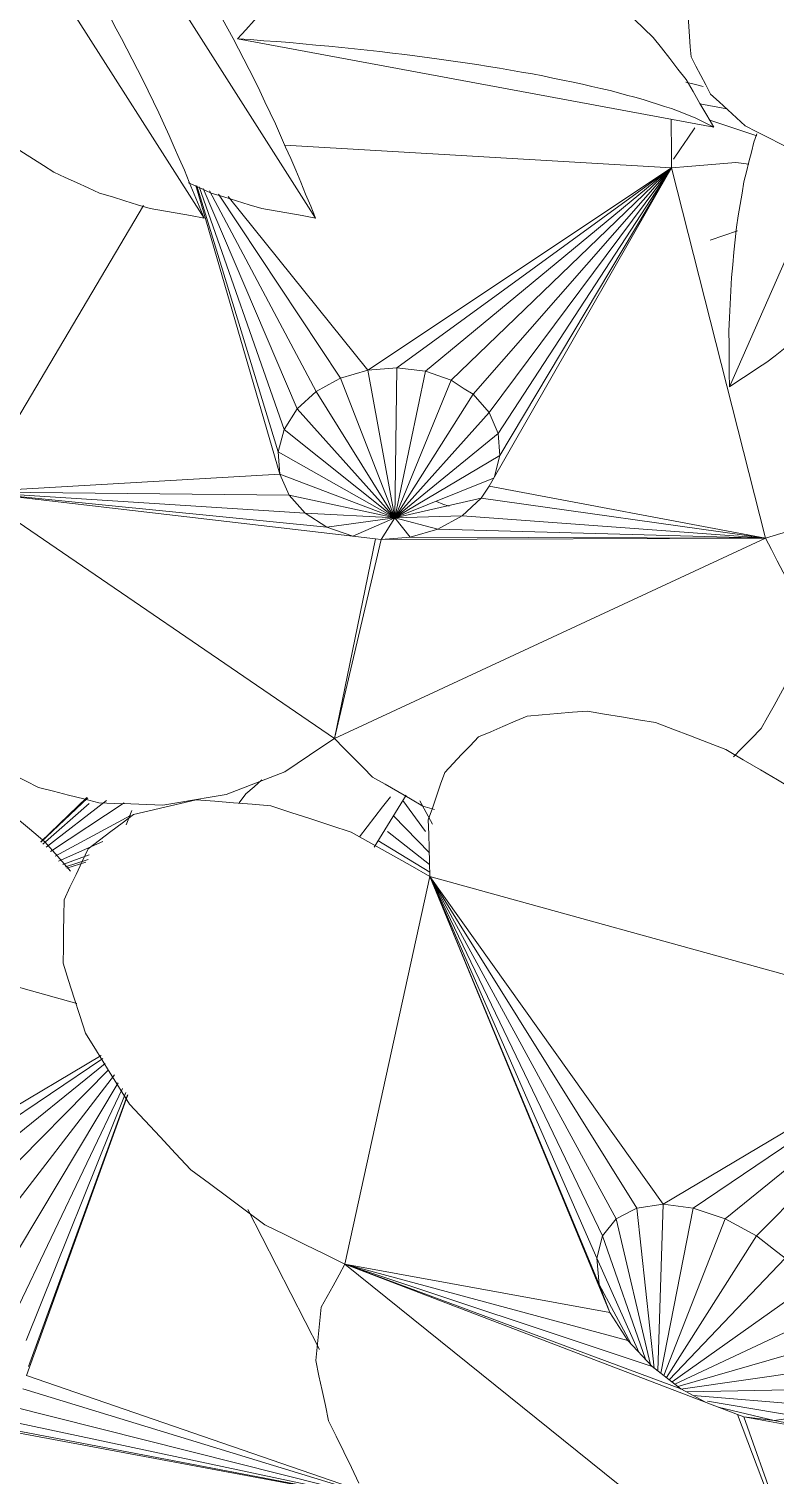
# Model space of a CAD drawing. Header units: metres. Extents: x 10.2 to 20.8, y -0.2 to 6.6.
# Drawn here: x 14.6973 to 14.7536, y 0.8251 to 0.9343 of the extents above; entities that cross this region are included whole.
import ezdxf

# ---------------------------------------------------------------- set-up
doc = ezdxf.new("R2010")
doc.units = ezdxf.units.M
doc.layers.add('Importações nas famílias', color=250, linetype='Continuous', lineweight=5)
doc.layers.add('Vegetação', color=7, linetype='Continuous', lineweight=5)

# ---------------------------------------------------------------- blocks, each defined once
blk = doc.blocks.new('Planta_pergolado_12200 - plantas pergolado_skp_Component_17-V2986-Corte 3')
at = {"layer": 'Importações nas famílias'}
for p, q in [((14.69815, 0.8729), (14.70164, 0.87625)), ((14.69817, 0.87288), (14.7017, 0.87624)), ((14.69831, 0.87274), (14.7018, 0.87582)), ((14.69856, 0.8725), (14.70311, 0.87604)), ((14.69889, 0.87218), (14.70446, 0.87585)), ((14.72722, 0.87368), (14.72551, 0.87604)), ((14.72677, 0.87601), (14.72774, 0.87425)), ((14.69925, 0.87183), (14.70494, 0.8749)), ((14.7275, 0.87209), (14.7248, 0.87488)), ((14.72433, 0.87368), (14.72752, 0.87119)), ((14.6995, 0.87145), (14.70284, 0.87293)), ((14.72362, 0.873), (14.72754, 0.87061)), ((14.69981, 0.87119), (14.7018, 0.87194)), ((14.70002, 0.87101), (14.70174, 0.87158)), ((14.70157, 0.87137), (14.70013, 0.87092))]:
    blk.add_line(p, q, dxfattribs=at)
blk = doc.blocks.new('Planta_pergolado_12200 - plantas pergolado_skp_Component_16-V2987-Corte 3')
blk.add_blockref('Planta_pergolado_12200 - plantas pergolado_skp_Component_17-V2986-Corte 3', (0, 0))
blk = doc.blocks.new('Planta_pergolado_12200 - plantas pergolado_skp_Component_12-V3041-Corte 3')
at = {"layer": 'Importações nas famílias'}
blk.add_line((14.75223, 0.92625), (14.74868, 0.92744), dxfattribs=at)
at = {"layer": 'Importações nas famílias', "flags": 128}
blk.add_lwpolyline([(14.74755, 0.92686), (14.74702, 0.92608), (14.74648, 0.92529), (14.74595, 0.92451)], dxfattribs=at)
blk = doc.blocks.new('Planta_pergolado_12200 - plantas pergolado_skp_Component_17-V3042-Corte 3')
at = {"layer": 'Importações nas famílias'}
blk.add_line((14.70502, 0.87528), (14.7046, 0.8742), dxfattribs=at)
blk = doc.blocks.new('Planta_pergolado_12200 - plantas pergolado_skp_Component_16-V3043-Corte 3')
for name in ['Planta_pergolado_12200 - plantas pergolado_skp_Component_17-V3042-Corte 3', 'Planta_pergolado_12200 - plantas pergolado_skp_Component_12-V3041-Corte 3']:
    blk.add_blockref(name, (0, 0))
blk = doc.blocks.new('Planta_pergolado_12200 - plantas pergolado_skp_-V3049-Corte 3')
blk.add_blockref('Planta_pergolado_12200 - plantas pergolado_skp_Component_16-V3043-Corte 3', (0, 0))
blk = doc.blocks.new('Planta_pergolado_12200 - plantas pergolado_skp_-V3050-Corte 3')
for name in ['Planta_pergolado_12200 - plantas pergolado_skp_-V3049-Corte 3', 'Planta_pergolado_12200 - plantas pergolado_skp_Component_16-V2987-Corte 3']:
    blk.add_blockref(name, (0, 0))
blk = doc.blocks.new('Planta_pergolado_12200 - plantas pergolado_skp_-V3106-Corte 3')
blk.add_blockref('Planta_pergolado_12200 - plantas pergolado_skp_-V3050-Corte 3', (0, 0))
blk = doc.blocks.new('Planta_pergolado_12200 - plantas pergolado_skp_Component_12-V2849-Corte 3')
at = {"layer": 'Importações nas famílias'}
blk.add_line((15.03116, 1.34339), (15.01342, 1.37126), dxfattribs=at)
at = {"layer": 'Importações nas famílias', "flags": 128}
for points in [[(15.01342, 1.37126), (15.01297, 1.37055), (15.01252, 1.36984), (15.01207, 1.36913), (15.01162, 1.36842)], [(15.01457, 1.37072), (15.01428, 1.37086), (15.014, 1.37099), (15.01371, 1.37113), (15.01342, 1.37126)], [(15.01584, 1.3698), (15.01552, 1.37003), (15.01521, 1.37026), (15.01489, 1.37049), (15.01457, 1.37072)], [(15.01721, 1.3685), (15.01686, 1.36882), (15.01652, 1.36915), (15.01618, 1.36947), (15.01584, 1.3698)], [(15.01162, 1.36842), (15.01133, 1.36767), (15.01103, 1.36693), (15.01073, 1.36619), (15.01044, 1.36544)], [(15.01865, 1.36683), (15.01829, 1.36725), (15.01793, 1.36766), (15.01757, 1.36808), (15.01721, 1.3685)], [(15.02017, 1.36482), (15.01979, 1.36532), (15.01941, 1.36583), (15.01903, 1.36633), (15.01865, 1.36683)], [(15.01044, 1.36544), (15.0103, 1.36468), (15.01017, 1.36393), (15.01003, 1.36317), (15.0099, 1.36241)], [(15.02173, 1.36249), (15.02134, 1.36307), (15.02095, 1.36365), (15.02056, 1.36424), (15.02017, 1.36482)], [(15.0099, 1.36241), (15.00993, 1.36166), (15.00996, 1.3609), (15.00999, 1.36015), (15.01002, 1.35939)], [(15.02332, 1.35986), (15.02293, 1.36052), (15.02253, 1.36117), (15.02213, 1.36183), (15.02173, 1.36249)], [(15.02493, 1.35696), (15.02453, 1.35769), (15.02413, 1.35841), (15.02373, 1.35913), (15.02332, 1.35986)], [(15.01002, 1.35939), (15.01021, 1.35866), (15.0104, 1.35792), (15.01059, 1.35719), (15.01078, 1.35645)], [(15.01078, 1.35645), (15.01113, 1.35576), (15.01148, 1.35506), (15.01183, 1.35437), (15.01218, 1.35367)], [(15.02654, 1.35383), (15.02614, 1.35461), (15.02574, 1.3554), (15.02533, 1.35618), (15.02493, 1.35696)], [(15.01218, 1.35367), (15.01269, 1.35303), (15.01319, 1.35239), (15.01369, 1.35174), (15.01419, 1.3511)], [(15.02812, 1.3505), (15.02773, 1.35133), (15.02733, 1.35217), (15.02693, 1.353), (15.02654, 1.35383)], [(15.01419, 1.3511), (15.01483, 1.35053), (15.01547, 1.34996), (15.01611, 1.34939), (15.01675, 1.34881)], [(15.02967, 1.34701), (15.02928, 1.34788), (15.02889, 1.34875), (15.02851, 1.34963), (15.02812, 1.3505)], [(15.01675, 1.34881), (15.01751, 1.34833), (15.01827, 1.34784), (15.01903, 1.34735), (15.0198, 1.34686)], [(15.0198, 1.34686), (15.02067, 1.34646), (15.02153, 1.34607), (15.0224, 1.34567), (15.02327, 1.34528)], [(15.03116, 1.34339), (15.03078, 1.34429), (15.03041, 1.3452), (15.03004, 1.3461), (15.02967, 1.34701)], [(15.02327, 1.34528), (15.02423, 1.34499), (15.02518, 1.34469), (15.02613, 1.3444), (15.02709, 1.34411)], [(15.02709, 1.34411), (15.0281, 1.34393), (15.02912, 1.34375), (15.03014, 1.34357), (15.03116, 1.34339)]]:
    blk.add_lwpolyline(points, dxfattribs=at)
blk = doc.blocks.new('Planta_pergolado_12200 - plantas pergolado_skp_Component_16-V3115-Corte 3')
blk.add_blockref('Planta_pergolado_12200 - plantas pergolado_skp_Component_12-V2849-Corte 3', (-0.32067, -0.42334))
blk = doc.blocks.new('Planta_pergolado_12200 - plantas pergolado_skp_Component_12-V2860-Corte 3')
at = {"layer": 'Importações nas famílias'}
blk.add_line((15.03958, 1.34339), (15.02184, 1.37126), dxfattribs=at)
at = {"layer": 'Importações nas famílias', "flags": 128}
for points in [[(15.02184, 1.37126), (15.02139, 1.37055), (15.02094, 1.36984), (15.02049, 1.36913), (15.02004, 1.36842)], [(15.023, 1.37072), (15.02271, 1.37086), (15.02242, 1.37099), (15.02213, 1.37113), (15.02184, 1.37126)], [(15.02426, 1.3698), (15.02395, 1.37003), (15.02363, 1.37026), (15.02331, 1.37049), (15.023, 1.37072)], [(15.02563, 1.3685), (15.02529, 1.36882), (15.02495, 1.36915), (15.02461, 1.36947), (15.02426, 1.3698)], [(15.02004, 1.36842), (15.01975, 1.36767), (15.01945, 1.36693), (15.01916, 1.36619)], [(15.02708, 1.36683), (15.02671, 1.36725), (15.02635, 1.36766), (15.02599, 1.36808), (15.02563, 1.3685)], [(15.02859, 1.36482), (15.02821, 1.36532), (15.02783, 1.36583), (15.02745, 1.36633), (15.02708, 1.36683)], [(15.03015, 1.36249), (15.02976, 1.36307), (15.02937, 1.36365), (15.02898, 1.36424), (15.02859, 1.36482)], [(15.03175, 1.35986), (15.03135, 1.36052), (15.03095, 1.36117), (15.03055, 1.36183), (15.03015, 1.36249)], [(15.03336, 1.35696), (15.03295, 1.35769), (15.03255, 1.35841), (15.03215, 1.35913), (15.03175, 1.35986)], [(15.03496, 1.35383), (15.03456, 1.35461), (15.03416, 1.3554), (15.03376, 1.35618), (15.03336, 1.35696)], [(15.03655, 1.3505), (15.03615, 1.35133), (15.03575, 1.35217), (15.03536, 1.353), (15.03496, 1.35383)], [(15.03809, 1.34701), (15.0377, 1.34788), (15.03732, 1.34875), (15.03693, 1.34963), (15.03655, 1.3505)], [(15.03958, 1.34339), (15.03921, 1.34429), (15.03883, 1.3452), (15.03846, 1.3461), (15.03809, 1.34701)], [(15.02999, 1.34605), (15.03083, 1.34567), (15.0317, 1.34528)], [(15.0317, 1.34528), (15.03265, 1.34499), (15.0336, 1.34469), (15.03456, 1.3444), (15.03551, 1.34411)], [(15.03551, 1.34411), (15.03653, 1.34393), (15.03755, 1.34375), (15.03856, 1.34357), (15.03958, 1.34339)]]:
    blk.add_lwpolyline(points, dxfattribs=at)
blk = doc.blocks.new('Planta_pergolado_12200 - plantas pergolado_skp_Component_16-V3137-Corte 3')
blk.add_blockref('Planta_pergolado_12200 - plantas pergolado_skp_Component_12-V2860-Corte 3', (-0.32067, -0.42334))
blk = doc.blocks.new('Planta_pergolado_12200 - plantas pergolado_skp_Component_12-V2774-Corte 3')
at = {"layer": 'Importações nas famílias', "flags": 128}
blk.add_lwpolyline([(14.82371, 0.69834), (14.8242, 0.69816), (14.82469, 0.69799)], dxfattribs=at)
blk = doc.blocks.new('Planta_pergolado_12200 - plantas pergolado_skp_Component_12-V2869-Corte 3')
at = {"layer": 'Importações nas famílias'}
for p, q in [((14.98807, 1.01039), (14.98757, 1.00973)), ((14.99775, 1.00638), (15.00018, 1.01029)), ((14.99838, 1.00941), (14.99899, 1.01017))]:
    blk.add_line(p, q, dxfattribs=at)
at = {"layer": 'Importações nas famílias', "flags": 128}
for points in [[(14.98928, 1.01145), (14.98868, 1.01093), (14.98807, 1.01039)], [(14.99664, 1.00716), (14.99722, 1.00791), (14.9978, 1.00866), (14.99838, 1.00941)]]:
    blk.add_lwpolyline(points, dxfattribs=at)
blk = doc.blocks.new('Planta_pergolado_12200 - plantas pergolado_skp_Component_17-V3150-Corte 3')
at = {"layer": 'Importações nas famílias'}
for p, q in [((14.7458, 0.92384), (14.71658, 0.92555)), ((14.72286, 0.90855), (14.7458, 0.92384)), ((14.7458, 0.92384), (14.72505, 0.90873)), ((14.7458, 0.92384), (14.7272, 0.90847)), ((14.7458, 0.92384), (14.72916, 0.90779)), ((14.7458, 0.92384), (14.7308, 0.90673)), ((14.7458, 0.92384), (14.73201, 0.90536)), ((14.7458, 0.92384), (14.73201, 0.8998)), ((14.7458, 0.92384), (14.7327, 0.90378)), ((14.7458, 0.92384), (14.73283, 0.9021)), ((14.7458, 0.92384), (14.75289, 0.89586)), ((14.75065, 0.92425), (14.75162, 0.92413)), ((14.70987, 0.9225), (14.71622, 0.9007)), ((14.71609, 0.90239), (14.70993, 0.92248)), ((14.71653, 0.90406), (14.71011, 0.92241)), ((14.71043, 0.92229), (14.71751, 0.90562)), ((14.71091, 0.92211), (14.71896, 0.90694)), ((14.72078, 0.90794), (14.71159, 0.92186)), ((14.72286, 0.90855), (14.71232, 0.92168)), ((14.69311, 0.89935), (14.70591, 0.92101)), ((14.72078, 0.90794), (14.72286, 0.90855)), ((14.72286, 0.90855), (14.72505, 0.90873)), ((14.7249, 0.89739), (14.72286, 0.90855)), ((14.7249, 0.89739), (14.72505, 0.90873)), ((14.7249, 0.89739), (14.7272, 0.90847)), ((14.72505, 0.90873), (14.7272, 0.90847)), ((14.7272, 0.90847), (14.72916, 0.90779)), ((14.72042, 0.90774), (14.71896, 0.90694)), ((14.72042, 0.90774), (14.72078, 0.90794)), ((14.72078, 0.90794), (14.7249, 0.89739)), ((14.72916, 0.90779), (14.7249, 0.89739)), ((14.72916, 0.90779), (14.73014, 0.90715)), ((14.73014, 0.90715), (14.7308, 0.90673)), ((14.71896, 0.90694), (14.71751, 0.90562)), ((14.7249, 0.89739), (14.71896, 0.90694)), ((14.7249, 0.89739), (14.7308, 0.90673)), ((14.7308, 0.90673), (14.73201, 0.90536)), ((14.71751, 0.90562), (14.71653, 0.90406)), ((14.7249, 0.89739), (14.71751, 0.90562)), ((14.73201, 0.90536), (14.7249, 0.89739)), ((14.73201, 0.90536), (14.7327, 0.90378)), ((14.71653, 0.90406), (14.71609, 0.90239)), ((14.7249, 0.89739), (14.71653, 0.90406)), ((14.7327, 0.90378), (14.7249, 0.89739)), ((14.7327, 0.90378), (14.73283, 0.9021)), ((14.71609, 0.90239), (14.71622, 0.9007)), ((14.7249, 0.89739), (14.71609, 0.90239)), ((14.7249, 0.89739), (14.73283, 0.9021)), ((14.73283, 0.9021), (14.73243, 0.90053)), ((14.71622, 0.9007), (14.69311, 0.89935)), ((14.7249, 0.89739), (14.71622, 0.9007)), ((14.71692, 0.89912), (14.71622, 0.9007)), ((14.73235, 0.9004), (14.7249, 0.89739)), ((14.73201, 0.8998), (14.73142, 0.89887)), ((14.73201, 0.8998), (14.75289, 0.89586)), ((14.69311, 0.89935), (14.72033, 0.88072)), ((14.71692, 0.89912), (14.69311, 0.89935)), ((14.71813, 0.89776), (14.69311, 0.89935)), ((14.71977, 0.89669), (14.69311, 0.89935)), ((14.72344, 0.8958), (14.69311, 0.89935)), ((14.7249, 0.89739), (14.71692, 0.89912)), ((14.71813, 0.89776), (14.71692, 0.89912)), ((14.7249, 0.89739), (14.73142, 0.89887)), ((14.73142, 0.89887), (14.72997, 0.89755)), ((14.73142, 0.89887), (14.75289, 0.89586)), ((14.7249, 0.89739), (14.71813, 0.89776)), ((14.71977, 0.89669), (14.71813, 0.89776)), ((14.7249, 0.89739), (14.71977, 0.89669)), ((14.7249, 0.89739), (14.72173, 0.89601)), ((14.7249, 0.89739), (14.72387, 0.89575)), ((14.7249, 0.89739), (14.72997, 0.89755)), ((14.7249, 0.89739), (14.72606, 0.89593)), ((14.7249, 0.89739), (14.72814, 0.89655)), ((14.72997, 0.89755), (14.72814, 0.89655)), ((14.72997, 0.89755), (14.75289, 0.89586)), ((14.72173, 0.89601), (14.71977, 0.89669)), ((14.72814, 0.89655), (14.72606, 0.89593)), ((14.72814, 0.89655), (14.75289, 0.89586)), ((14.72033, 0.88072), (14.75289, 0.89586)), ((14.72033, 0.88072), (14.72344, 0.8958)), ((14.72387, 0.89575), (14.72033, 0.88072)), ((14.72344, 0.8958), (14.72173, 0.89601)), ((14.72387, 0.89575), (14.72344, 0.8958)), ((14.72606, 0.89593), (14.72387, 0.89575)), ((14.75289, 0.89586), (14.72387, 0.89575)), ((14.75289, 0.89586), (14.72606, 0.89593)), ((14.7279, 0.87535), (14.72702, 0.87561))]:
    blk.add_line(p, q, dxfattribs=at)
at = {"layer": 'Importações nas famílias', "flags": 128}
for points in [[(14.74576, 0.92752), (14.74577, 0.92666), (14.74578, 0.92572), (14.74579, 0.92478), (14.7458, 0.92384)], [(14.7458, 0.92384), (14.74701, 0.92394), (14.74822, 0.92404), (14.74944, 0.92415), (14.75065, 0.92425)], [(14.7575, 0.89722), (14.75635, 0.89688), (14.7552, 0.89654), (14.75404, 0.8962), (14.75289, 0.89586)], [(14.75289, 0.89586), (14.75334, 0.895), (14.75378, 0.89415), (14.75423, 0.89329), (14.75467, 0.89243)], [(14.7545, 0.88498), (14.75402, 0.8841), (14.75353, 0.88322), (14.75305, 0.88234), (14.75256, 0.88147)], [(14.75256, 0.88147), (14.75181, 0.8807), (14.75105, 0.87994), (14.75046, 0.87934)], [(14.72033, 0.88072), (14.71939, 0.88009), (14.71846, 0.87946), (14.71752, 0.87883), (14.71658, 0.8782)], [(14.72322, 0.87781), (14.7225, 0.87854), (14.72178, 0.87927), (14.72105, 0.88), (14.72033, 0.88072)], [(14.69798, 0.87702), (14.69699, 0.87753), (14.696, 0.87803), (14.69502, 0.87854), (14.69403, 0.87905)], [(14.71658, 0.8782), (14.71548, 0.87777), (14.71437, 0.87734), (14.71327, 0.87691), (14.71216, 0.87648)], [(14.72702, 0.87561), (14.72607, 0.87616), (14.72512, 0.87671), (14.72417, 0.87726), (14.72322, 0.87781)], [(14.70253, 0.87587), (14.7014, 0.87616), (14.70026, 0.87644), (14.69912, 0.87673), (14.69798, 0.87702)], [(14.71216, 0.87648), (14.71096, 0.87628), (14.70976, 0.87608), (14.70857, 0.87588), (14.70737, 0.87568)], [(14.70737, 0.87568), (14.70616, 0.87573), (14.70495, 0.87578), (14.70374, 0.87582), (14.70253, 0.87587)]]:
    blk.add_lwpolyline(points, dxfattribs=at)
blk = doc.blocks.new('Planta_pergolado_12200 - plantas pergolado_skp_Component_16-V3151-Corte 3')
for name, p in [('Planta_pergolado_12200 - plantas pergolado_skp_Component_17-V3150-Corte 3', (0, 0)), ('Planta_pergolado_12200 - plantas pergolado_skp_Component_12-V2774-Corte 3', (-0.09568, 0.20028)), ('Planta_pergolado_12200 - plantas pergolado_skp_Component_12-V2869-Corte 3', (-0.27442, -0.13386))]:
    blk.add_blockref(name, p)
blk = doc.blocks.new('Planta_pergolado_12200 - plantas pergolado_skp_Component_17-V3167-Corte 3')
at = {"layer": 'Importações nas famílias'}
for p, q in [((14.70087, 0.8607), (14.66624, 0.8703)), ((14.68385, 0.84552), (14.70272, 0.85677)), ((14.70283, 0.85653), (14.68612, 0.84524)), ((14.70301, 0.85616), (14.68852, 0.84443)), ((14.70326, 0.85568), (14.69089, 0.84313)), ((14.70372, 0.8553), (14.69306, 0.84144)), ((14.70401, 0.85471), (14.69489, 0.83947)), ((14.70434, 0.85428), (14.69625, 0.83735)), ((14.70458, 0.85397), (14.69706, 0.83524)), ((14.70472, 0.85379), (14.69707, 0.83259)), ((14.70471, 0.8538), (14.69724, 0.83327)), ((14.7138, 0.84512), (14.71921, 0.83456)), ((14.69707, 0.83259), (14.723, 0.82364)), ((14.6968, 0.83158), (14.72306, 0.82353)), ((14.72324, 0.82325), (14.68995, 0.82947)), ((14.6942, 0.82947), (14.7232, 0.8233)), ((14.69577, 0.83028), (14.72315, 0.82339)), ((14.72323, 0.82326), (14.69222, 0.82919))]:
    blk.add_line(p, q, dxfattribs=at)
at = {"layer": 'Importações nas famílias', "flags": 128}
for points in [[(14.69378, 0.87682), (14.69496, 0.87585), (14.69613, 0.87487), (14.6973, 0.8739), (14.69847, 0.87292)], [(14.69847, 0.87292), (14.69944, 0.87181), (14.70041, 0.8707)]]:
    blk.add_lwpolyline(points, dxfattribs=at)
blk = doc.blocks.new('Planta_pergolado_12200 - plantas pergolado_skp_Component_16-V3168-Corte 3')
blk.add_blockref('Planta_pergolado_12200 - plantas pergolado_skp_Component_17-V3167-Corte 3', (0, 0))
blk = doc.blocks.new('Planta_pergolado_12200 - plantas pergolado_skp_Component_17-V3177-Corte 3')
at = {"layer": 'Importações nas famílias'}
for p, q in [((14.72113, 0.84099), (14.72755, 0.8703)), ((14.74014, 0.84144), (14.72755, 0.8703)), ((14.72755, 0.8703), (14.74058, 0.84313)), ((14.72755, 0.8703), (14.74161, 0.84443)), ((14.74032, 0.83947), (14.72755, 0.8703)), ((14.72755, 0.8703), (14.74113, 0.83735)), ((14.76795, 0.8591), (14.72755, 0.8703)), ((14.74516, 0.84552), (14.72755, 0.8703)), ((14.74318, 0.84524), (14.72755, 0.8703)), ((14.74516, 0.84552), (14.76795, 0.8591)), ((14.76795, 0.8591), (14.74743, 0.84524)), ((14.76795, 0.8591), (14.74983, 0.84443)), ((14.76795, 0.8591), (14.7522, 0.84313)), ((14.74286, 0.84508), (14.74161, 0.84443)), ((14.74286, 0.84508), (14.74318, 0.84524)), ((14.74318, 0.84524), (14.74516, 0.84552)), ((14.74318, 0.84524), (14.74449, 0.83313)), ((14.74475, 0.83294), (14.74516, 0.84552)), ((14.74498, 0.83275), (14.74743, 0.84524)), ((14.74516, 0.84552), (14.74743, 0.84524)), ((14.74743, 0.84524), (14.74983, 0.84443)), ((14.74161, 0.84443), (14.74058, 0.84313)), ((14.7442, 0.8334), (14.74161, 0.84443)), ((14.7452, 0.83258), (14.74983, 0.84443)), ((14.74983, 0.84443), (14.7522, 0.84313)), ((14.74058, 0.84313), (14.74014, 0.84144)), ((14.74382, 0.83381), (14.74058, 0.84313)), ((14.7522, 0.84313), (14.74541, 0.83242)), ((14.7522, 0.84313), (14.7535, 0.84212)), ((14.7535, 0.84212), (14.75437, 0.84144)), ((14.74113, 0.83735), (14.72113, 0.84099)), ((14.72113, 0.84099), (14.75755, 0.81169)), ((14.74249, 0.83524), (14.72113, 0.84099)), ((14.74432, 0.83327), (14.72113, 0.84099)), ((14.74649, 0.83158), (14.72113, 0.84099)), ((14.75077, 0.82963), (14.72113, 0.84099)), ((14.74014, 0.84144), (14.74032, 0.83947)), ((14.74332, 0.83434), (14.74014, 0.84144)), ((14.74562, 0.83226), (14.75437, 0.84144)), ((14.74032, 0.83947), (14.74113, 0.83735)), ((14.74271, 0.835), (14.74032, 0.83947)), ((14.7562, 0.83947), (14.74583, 0.8321)), ((14.74249, 0.83524), (14.74113, 0.83735)), ((14.75756, 0.83735), (14.74604, 0.83193)), ((14.74432, 0.83327), (14.74249, 0.83524)), ((14.74627, 0.83175), (14.75837, 0.83524)), ((14.74649, 0.83158), (14.74432, 0.83327)), ((14.75855, 0.83327), (14.74649, 0.83155)), ((14.74835, 0.83056), (14.74649, 0.83158)), ((14.74693, 0.83134), (14.75811, 0.83158)), ((14.74742, 0.83107), (14.75707, 0.83028)), ((14.74851, 0.83064), (14.75551, 0.82947)), ((14.74931, 0.83019), (14.75353, 0.82919)), ((14.75126, 0.82947), (14.75077, 0.82963)), ((14.75755, 0.81169), (14.75077, 0.82963)), ((14.75353, 0.82919), (14.75126, 0.82947)), ((14.78649, 0.82288), (14.75126, 0.82947)), ((14.75126, 0.82947), (14.75755, 0.81169)), ((14.75551, 0.82947), (14.75353, 0.82919)), ((14.78649, 0.82288), (14.75353, 0.82919))]:
    blk.add_line(p, q, dxfattribs=at)
at = {"layer": 'Importações nas famílias', "flags": 128}
for points in [[(14.73122, 0.88084), (14.73214, 0.88123), (14.73306, 0.88163), (14.73397, 0.88202), (14.73489, 0.88242)], [(14.73489, 0.88242), (14.73603, 0.88251), (14.73717, 0.8826), (14.73831, 0.8827), (14.73945, 0.88279)], [(14.73945, 0.88279), (14.74073, 0.88257), (14.74201, 0.88236), (14.74329, 0.88214), (14.74457, 0.88193)], [(14.74457, 0.88193), (14.7459, 0.88142), (14.74723, 0.88091), (14.74857, 0.8804), (14.7499, 0.87989)], [(14.72867, 0.87816), (14.7293, 0.87883), (14.72994, 0.8795), (14.73058, 0.88017), (14.73122, 0.88084)], [(14.7499, 0.87989), (14.7512, 0.87912), (14.7525, 0.87836), (14.7538, 0.87759), (14.75509, 0.87682)], [(14.72742, 0.87457), (14.72773, 0.87546), (14.72804, 0.87636), (14.72835, 0.87726), (14.72867, 0.87816)], [(14.70516, 0.87497), (14.70634, 0.87525), (14.70752, 0.87553), (14.70871, 0.87581), (14.70989, 0.87609)], [(14.70989, 0.87609), (14.7113, 0.87598), (14.71271, 0.87587), (14.71412, 0.87575), (14.71553, 0.87564)], [(14.71553, 0.87564), (14.71704, 0.87514), (14.71856, 0.87464), (14.72007, 0.87415), (14.72159, 0.87365)], [(14.70173, 0.87238), (14.70259, 0.87303), (14.70344, 0.87368), (14.7043, 0.87432), (14.70516, 0.87497)], [(14.72755, 0.8703), (14.72752, 0.87136), (14.72749, 0.87243), (14.72745, 0.8735), (14.72742, 0.87457)], [(14.72159, 0.87365), (14.72308, 0.87281), (14.72457, 0.87197), (14.72606, 0.87114), (14.72755, 0.8703)], [(14.69991, 0.86853), (14.70036, 0.86949), (14.70082, 0.87045), (14.70127, 0.87142), (14.70173, 0.87238)], [(14.69984, 0.86375), (14.69986, 0.86494), (14.69987, 0.86614), (14.69989, 0.86733), (14.69991, 0.86853)], [(14.70153, 0.85845), (14.70111, 0.85978), (14.70069, 0.8611), (14.70026, 0.86243), (14.69984, 0.86375)], [(14.70485, 0.85309), (14.70402, 0.85443), (14.70319, 0.85577), (14.70236, 0.85711), (14.70153, 0.85845)], [(14.7095, 0.84812), (14.70833, 0.84937), (14.70717, 0.85061), (14.70601, 0.85185), (14.70485, 0.85309)], [(14.71508, 0.84397), (14.71369, 0.84501), (14.71229, 0.84605), (14.71089, 0.84709), (14.7095, 0.84812)], [(14.72113, 0.84099), (14.71962, 0.84174), (14.7181, 0.84248), (14.71659, 0.84323), (14.71508, 0.84397)], [(14.71934, 0.83774), (14.71979, 0.83855), (14.72024, 0.83937), (14.72068, 0.84018), (14.72113, 0.84099)], [(14.71892, 0.83371), (14.71903, 0.83472), (14.71913, 0.83572), (14.71924, 0.83673), (14.71934, 0.83774)], [(14.71989, 0.82917), (14.71965, 0.83031), (14.7194, 0.83144), (14.71916, 0.83257), (14.71892, 0.83371)], [(14.72218, 0.82445), (14.72161, 0.82563), (14.72104, 0.82681), (14.72046, 0.82799), (14.71989, 0.82917)]]:
    blk.add_lwpolyline(points, dxfattribs=at)
blk = doc.blocks.new('Planta_pergolado_12200 - plantas pergolado_skp_Component_16-V3178-Corte 3')
blk.add_blockref('Planta_pergolado_12200 - plantas pergolado_skp_Component_17-V3177-Corte 3', (0, 0))
blk = doc.blocks.new('Planta_pergolado_12200 - plantas pergolado_skp_-V3179-Corte 3')
for name in ['Planta_pergolado_12200 - plantas pergolado_skp_Component_16-V3168-Corte 3', 'Planta_pergolado_12200 - plantas pergolado_skp_Component_16-V3178-Corte 3']:
    blk.add_blockref(name, (0, 0))
blk = doc.blocks.new('Planta_pergolado_12200 - plantas pergolado_skp_-V3180-Corte 3')
for name in ['Planta_pergolado_12200 - plantas pergolado_skp_Component_16-V3115-Corte 3', 'Planta_pergolado_12200 - plantas pergolado_skp_Component_16-V3137-Corte 3', 'Planta_pergolado_12200 - plantas pergolado_skp_Component_16-V3151-Corte 3', 'Planta_pergolado_12200 - plantas pergolado_skp_-V3179-Corte 3']:
    blk.add_blockref(name, (0, 0))
blk = doc.blocks.new('Planta_pergolado_12200 - plantas pergolado_skp_Component_12-V3109-Corte 3')
at = {"layer": 'Importações nas famílias'}
blk.add_line((14.53427, 0.59946), (14.57024, 0.59278), dxfattribs=at)
at = {"layer": 'Importações nas famílias', "flags": 128}
for points in [[(14.54609, 0.60698), (14.54526, 0.60673), (14.54443, 0.60648), (14.5436, 0.60624), (14.54277, 0.60599)], [(14.54953, 0.60731), (14.54867, 0.60723), (14.54781, 0.60715), (14.54695, 0.60706), (14.54609, 0.60698)], [(14.553, 0.607), (14.55213, 0.60708), (14.55126, 0.60716), (14.55039, 0.60723), (14.54953, 0.60731)], [(14.55643, 0.60603), (14.55557, 0.60627), (14.55472, 0.60651), (14.55386, 0.60676), (14.553, 0.607)], [(14.54277, 0.60599), (14.54199, 0.60559), (14.54121, 0.60519), (14.54043, 0.60479), (14.53965, 0.60438)], [(14.55974, 0.60444), (14.55891, 0.60484), (14.55808, 0.60524), (14.55726, 0.60563), (14.55643, 0.60603)], [(14.53965, 0.60438), (14.53893, 0.60384), (14.53822, 0.60329), (14.53751, 0.60274), (14.53679, 0.60219)], [(14.56284, 0.60227), (14.56206, 0.60281), (14.56129, 0.60335), (14.56051, 0.6039), (14.55974, 0.60444)], [(14.53679, 0.60219), (14.53616, 0.60151), (14.53553, 0.60083), (14.5349, 0.60014), (14.53427, 0.59946)], [(14.56567, 0.59955), (14.56496, 0.60023), (14.56425, 0.60091), (14.56355, 0.60159), (14.56284, 0.60227)], [(14.53427, 0.59946), (14.53526, 0.59939), (14.53625, 0.59931), (14.53724, 0.59924), (14.53823, 0.59917)], [(14.53823, 0.59917), (14.53921, 0.59908), (14.54019, 0.59898), (14.54117, 0.59889), (14.54215, 0.5988)], [(14.56815, 0.59637), (14.56753, 0.59716), (14.56691, 0.59796), (14.56629, 0.59876), (14.56567, 0.59955)], [(14.54215, 0.5988), (14.54311, 0.5987), (14.54407, 0.59859), (14.54503, 0.59849), (14.54599, 0.59838)], [(14.54599, 0.59838), (14.54691, 0.59826), (14.54784, 0.59814), (14.54876, 0.59802), (14.54969, 0.5979)], [(14.54969, 0.5979), (14.55057, 0.59777), (14.55146, 0.59764), (14.55234, 0.59751), (14.55322, 0.59737)], [(14.55322, 0.59737), (14.55405, 0.59723), (14.55488, 0.59709), (14.55572, 0.59694), (14.55655, 0.5968)], [(14.55655, 0.5968), (14.55732, 0.59665), (14.55809, 0.59649), (14.55885, 0.59634), (14.55962, 0.59618)], [(14.55962, 0.59618), (14.56032, 0.59602), (14.56102, 0.59586), (14.56172, 0.5957), (14.56242, 0.59554)], [(14.57024, 0.59278), (14.56972, 0.59368), (14.5692, 0.59457), (14.56868, 0.59547), (14.56815, 0.59637)], [(14.56242, 0.59554), (14.56304, 0.59537), (14.56366, 0.5952), (14.56429, 0.59504), (14.56491, 0.59487)], [(14.56491, 0.59487), (14.56544, 0.5947), (14.56598, 0.59452), (14.56652, 0.59435), (14.56705, 0.59418)], [(14.56705, 0.59418), (14.5675, 0.59401), (14.56795, 0.59383), (14.56839, 0.59366), (14.56884, 0.59348)], [(14.56884, 0.59348), (14.56919, 0.59331), (14.56954, 0.59313), (14.56989, 0.59296), (14.57024, 0.59278)]]:
    blk.add_lwpolyline(points, dxfattribs=at)
blk = doc.blocks.new('Planta_pergolado_12200 - plantas pergolado_skp_Component_12-V2713-Corte 3')
at = {"layer": 'Importações nas famílias'}
for p, q in [((14.66918, 0.39199), (14.66895, 0.39137)), ((14.6671, 0.37288), (14.67469, 0.39013)), ((14.68014, 0.38897), (14.68011, 0.38945))]:
    blk.add_line(p, q, dxfattribs=at)
at = {"layer": 'Importações nas famílias', "flags": 128}
for points in [[(14.66895, 0.39137), (14.66876, 0.39062), (14.66857, 0.38987), (14.66839, 0.38912), (14.6682, 0.38836)], [(14.6682, 0.38836), (14.66806, 0.38751), (14.66792, 0.38665), (14.66777, 0.38579), (14.66763, 0.38493)], [(14.67984, 0.38697), (14.67991, 0.38747), (14.67999, 0.38797), (14.68006, 0.38847), (14.68014, 0.38897)], [(14.67913, 0.38493), (14.67931, 0.38544), (14.67948, 0.38595), (14.67966, 0.38646), (14.67984, 0.38697)], [(14.66763, 0.38493), (14.66754, 0.38398), (14.66744, 0.38304), (14.66735, 0.38209), (14.66725, 0.38114)], [(14.67802, 0.38285), (14.6783, 0.38337), (14.67858, 0.38389), (14.67885, 0.38441), (14.67913, 0.38493)], [(14.67653, 0.38078), (14.67691, 0.3813), (14.67728, 0.38181), (14.67765, 0.38233), (14.67802, 0.38285)], [(14.66725, 0.38114), (14.66721, 0.38013), (14.66716, 0.37912), (14.66712, 0.37811), (14.66707, 0.37709)], [(14.67467, 0.37872), (14.67514, 0.37923), (14.6756, 0.37975), (14.67607, 0.38026), (14.67653, 0.38078)], [(14.67246, 0.3767), (14.67301, 0.3772), (14.67357, 0.37771), (14.67412, 0.37821), (14.67467, 0.37872)], [(14.66707, 0.37709), (14.66708, 0.37604), (14.66709, 0.37499), (14.66709, 0.37393), (14.6671, 0.37288)], [(14.66993, 0.37475), (14.67056, 0.37523), (14.67119, 0.37572), (14.67183, 0.37621), (14.67246, 0.3767)], [(14.6671, 0.37288), (14.66781, 0.37335), (14.66851, 0.37381), (14.66922, 0.37428), (14.66993, 0.37475)]]:
    blk.add_lwpolyline(points, dxfattribs=at)
blk = doc.blocks.new('Planta_pergolado_12200 - plantas pergolado_skp_Component_17-V3182-Corte 3')
at = {"layer": 'Importações nas famílias', "flags": 128}
for points in [[(14.74727, 0.93224), (14.74721, 0.933), (14.74715, 0.93376), (14.7471, 0.93453), (14.74704, 0.93529)], [(14.74873, 0.92941), (14.74837, 0.93012), (14.748, 0.93083), (14.74763, 0.93153), (14.74727, 0.93224)], [(14.75134, 0.92702), (14.75069, 0.92762), (14.75004, 0.92822), (14.74939, 0.92882), (14.74873, 0.92941)], [(14.75492, 0.92521), (14.75403, 0.92566), (14.75313, 0.92611), (14.75224, 0.92657), (14.75134, 0.92702)]]:
    blk.add_lwpolyline(points, dxfattribs=at)
blk = doc.blocks.new('Planta_pergolado_12200 - plantas pergolado_skp_Component_16-V3183-Corte 3')
for name, p in [('Planta_pergolado_12200 - plantas pergolado_skp_Component_17-V3182-Corte 3', (0, 0)), ('Planta_pergolado_12200 - plantas pergolado_skp_Component_12-V3109-Corte 3', (0.17874, 0.33414)), ('Planta_pergolado_12200 - plantas pergolado_skp_Component_12-V2713-Corte 3', (0.08306, 0.53442))]:
    blk.add_blockref(name, p)
blk = doc.blocks.new('Planta_pergolado_12200 - plantas pergolado_skp_Component_12-V3206-Corte 3')
at = {"layer": 'Importações nas famílias'}
for p, q in [((14.73325, 0.94112), (14.73242, 0.94087)), ((14.74767, 0.93804), (14.7469, 0.93858)), ((14.74794, 0.92868), (14.74997, 0.9283))]:
    blk.add_line(p, q, dxfattribs=at)
at = {"layer": 'Importações nas famílias', "flags": 128}
for points in [[(14.73669, 0.94145), (14.73583, 0.94137), (14.73497, 0.94129), (14.73411, 0.9412), (14.73325, 0.94112)], [(14.74016, 0.94114), (14.73929, 0.94122), (14.73843, 0.9413), (14.73756, 0.94137), (14.73669, 0.94145)], [(14.74359, 0.94017), (14.74274, 0.94041), (14.74188, 0.94065), (14.74102, 0.9409), (14.74016, 0.94114)], [(14.7469, 0.93858), (14.74607, 0.93898), (14.74525, 0.93938), (14.74442, 0.93977), (14.74359, 0.94017)], [(14.74686, 0.93031), (14.74749, 0.93016), (14.74819, 0.93)]]:
    blk.add_lwpolyline(points, dxfattribs=at)
blk = doc.blocks.new('Planta_pergolado_12200 - plantas pergolado_skp_Component_16-V3208-Corte 3')
blk.add_blockref('Planta_pergolado_12200 - plantas pergolado_skp_Component_12-V3206-Corte 3', (0, 0))
blk = doc.blocks.new('Planta_pergolado_12200 - plantas pergolado_skp_-V3241-Corte 3')
at = {"layer": 'Importações nas famílias'}
blk.add_line((14.75078, 0.91909), (14.7487, 0.91838), dxfattribs=at)
for name in ['Planta_pergolado_12200 - plantas pergolado_skp_Component_16-V3183-Corte 3', 'Planta_pergolado_12200 - plantas pergolado_skp_Component_16-V3208-Corte 3']:
    blk.add_blockref(name, (0, 0))
blk = doc.blocks.new('Planta_pergolado_12200 - plantas pergolado_skp_-V3437-Corte 3')
for name in ['Planta_pergolado_12200 - plantas pergolado_skp_-V3241-Corte 3', 'Planta_pergolado_12200 - plantas pergolado_skp_-V3180-Corte 3']:
    blk.add_blockref(name, (0, 0))
blk = doc.blocks.new('Planta_pergolado_12200 - Planta_pergolado_12200-V5114-Corte 3')
for name in ['Planta_pergolado_12200 - plantas pergolado_skp_-V3437-Corte 3', 'Planta_pergolado_12200 - plantas pergolado_skp_-V3106-Corte 3']:
    blk.add_blockref(name, (0, 0))

msp = doc.modelspace()

# ---------------------------------------------------------------- block references
at = {"layer": 'Vegetação', "color": 250}
msp.add_blockref('Planta_pergolado_12200 - Planta_pergolado_12200-V5114-Corte 3', (0, 0), dxfattribs=at)

doc.saveas('drawing.dxf')
